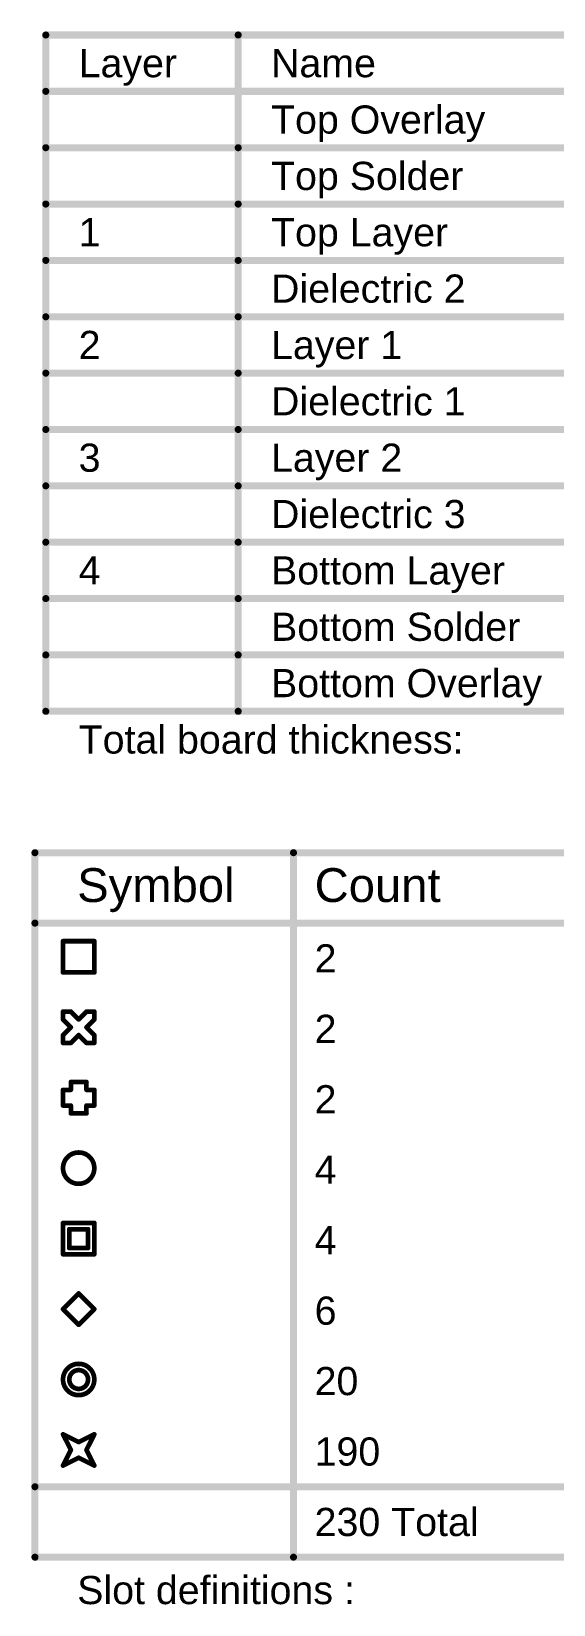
# Model space of a CAD drawing. Header units: inches. Extents: x -6 to 430, y 0 to 90.
# Drawn here: x 57.5 to 85.7, y 4.5 to 89.5 of the extents above; entities that cross this region are included whole.
import ezdxf

# ---------------------------------------------------------------- set-up
doc = ezdxf.new("R2010")
doc.units = ezdxf.units.IN
doc.layers.add('Drill Drawing', color=1, linetype='Continuous')
doc.layers.add('Mechanical 2', color=216, linetype='Continuous')
doc.styles.add('Arial', font='', dxfattribs={"height": 0.2})
doc.styles.get('Arial').set_extended_font_data('Arial')

msp = doc.modelspace()

# ---------------------------------------------------------------- linework, layer by layer
at = {"layer": 'Drill Drawing'}
for points in [[(57.667, 45.126, 0.381, 0.381, 0), (429.976, 45.126, 0.381, 0.381, 0)], [(57.667, 7.026, 0.381, 0.381, 0), (57.667, 45.126, 0.381, 0.381, 0)], [(71.66, 7.026, 0.381, 0.381, 0), (71.66, 45.126, 0.381, 0.381, 0)], [(57.667, 41.316, 0.381, 0.381, 0), (429.976, 41.316, 0.381, 0.381, 0)], [(59.186, 40.342, 0.254, 0.254, 0), (60.88, 40.342, 0.254, 0.254, 0)], [(59.186, 38.649, 0.254, 0.254, 0), (59.186, 40.342, 0.254, 0.254, 0)], [(60.88, 38.649, 0.254, 0.254, 0), (60.88, 40.342, 0.254, 0.254, 0)], [(59.186, 38.649, 0.254, 0.254, 0), (60.88, 38.649, 0.254, 0.254, 0)], [(59.186, 36.109, 0.254, 0.254, 0), (59.186, 36.532, 0.254, 0.254, 0)], [(59.186, 36.532, 0.254, 0.254, 0), (59.61, 36.532, 0.254, 0.254, 0)], [(59.61, 36.532, 0.254, 0.254, 0), (60.033, 36.109, 0.254, 0.254, 0)], [(60.033, 36.109, 0.254, 0.254, 0), (60.456, 36.532, 0.254, 0.254, 0)], [(60.456, 36.532, 0.254, 0.254, 0), (60.88, 36.532, 0.254, 0.254, 0)], [(60.88, 36.109, 0.254, 0.254, 0), (60.88, 36.532, 0.254, 0.254, 0)], [(59.186, 36.109, 0.254, 0.254, 0), (59.61, 35.686, 0.254, 0.254, 0)], [(59.186, 35.262, 0.254, 0.254, 0), (59.61, 35.686, 0.254, 0.254, 0)], [(60.456, 35.686, 0.254, 0.254, 0), (60.88, 36.109, 0.254, 0.254, 0)], [(60.456, 35.686, 0.254, 0.254, 0), (60.88, 35.262, 0.254, 0.254, 0)], [(59.186, 34.839, 0.254, 0.254, 0), (59.186, 35.262, 0.254, 0.254, 0)], [(59.186, 34.839, 0.254, 0.254, 0), (59.61, 34.839, 0.254, 0.254, 0)], [(59.61, 34.839, 0.254, 0.254, 0), (60.033, 35.262, 0.254, 0.254, 0)], [(60.033, 35.262, 0.254, 0.254, 0), (60.456, 34.839, 0.254, 0.254, 0)], [(60.456, 34.839, 0.254, 0.254, 0), (60.88, 34.839, 0.254, 0.254, 0)], [(60.88, 34.839, 0.254, 0.254, 0), (60.88, 35.262, 0.254, 0.254, 0)], [(59.186, 31.452, 0.254, 0.254, 0), (59.186, 32.299, 0.254, 0.254, 0)], [(59.186, 32.299, 0.254, 0.254, 0), (59.61, 32.299, 0.254, 0.254, 0)], [(59.61, 32.299, 0.254, 0.254, 0), (59.61, 32.722, 0.254, 0.254, 0)], [(59.61, 32.722, 0.254, 0.254, 0), (60.456, 32.722, 0.254, 0.254, 0)], [(60.456, 32.299, 0.254, 0.254, 0), (60.456, 32.722, 0.254, 0.254, 0)], [(60.456, 32.299, 0.254, 0.254, 0), (60.88, 32.299, 0.254, 0.254, 0)], [(60.88, 31.452, 0.254, 0.254, 0), (60.88, 32.299, 0.254, 0.254, 0)], [(59.186, 31.452, 0.254, 0.254, 0), (59.61, 31.452, 0.254, 0.254, 0)], [(59.61, 31.029, 0.254, 0.254, 0), (59.61, 31.452, 0.254, 0.254, 0)], [(60.456, 31.452, 0.254, 0.254, 0), (60.88, 31.452, 0.254, 0.254, 0)], [(60.456, 31.029, 0.254, 0.254, 0), (60.456, 31.452, 0.254, 0.254, 0)], [(59.61, 31.029, 0.254, 0.254, 0), (60.456, 31.029, 0.254, 0.254, 0)], [(59.186, 25.102, 0.254, 0.254, 0), (60.88, 25.102, 0.254, 0.254, 0)], [(59.186, 23.409, 0.254, 0.254, 0), (59.186, 25.102, 0.254, 0.254, 0)], [(59.525, 24.764, 0.254, 0.254, 0), (60.541, 24.764, 0.254, 0.254, 0)], [(59.525, 23.748, 0.254, 0.254, 0), (59.525, 24.764, 0.254, 0.254, 0)], [(60.541, 23.748, 0.254, 0.254, 0), (60.541, 24.764, 0.254, 0.254, 0)], [(60.88, 23.409, 0.254, 0.254, 0), (60.88, 25.102, 0.254, 0.254, 0)], [(59.525, 23.748, 0.254, 0.254, 0), (60.541, 23.748, 0.254, 0.254, 0)], [(59.186, 23.409, 0.254, 0.254, 0), (60.88, 23.409, 0.254, 0.254, 0)], [(59.186, 20.446, 0.254, 0.254, 0), (60.033, 21.292, 0.254, 0.254, 0)], [(60.033, 21.292, 0.254, 0.254, 0), (60.88, 20.446, 0.254, 0.254, 0)], [(59.186, 20.446, 0.254, 0.254, 0), (60.033, 19.599, 0.254, 0.254, 0)], [(60.033, 19.599, 0.254, 0.254, 0), (60.88, 20.446, 0.254, 0.254, 0)], [(59.186, 13.672, 0.254, 0.254, 0), (60.033, 13.249, 0.254, 0.254, 0)], [(59.186, 13.672, 0.254, 0.254, 0), (59.61, 12.826, 0.254, 0.254, 0)], [(60.033, 13.249, 0.254, 0.254, 0), (60.88, 13.672, 0.254, 0.254, 0)], [(60.456, 12.826, 0.254, 0.254, 0), (60.88, 13.672, 0.254, 0.254, 0)], [(59.186, 11.979, 0.254, 0.254, 0), (59.61, 12.826, 0.254, 0.254, 0)], [(60.456, 12.826, 0.254, 0.254, 0), (60.88, 11.979, 0.254, 0.254, 0)], [(59.186, 11.979, 0.254, 0.254, 0), (60.033, 12.402, 0.254, 0.254, 0)], [(60.033, 12.402, 0.254, 0.254, 0), (60.88, 11.979, 0.254, 0.254, 0)], [(57.667, 10.836, 0.381, 0.381, 0), (429.976, 10.836, 0.381, 0.381, 0)], [(57.667, 7.026, 0.381, 0.381, 0), (429.976, 7.026, 0.381, 0.381, 0)]]:
    msp.add_lwpolyline(points, format="xyseb", dxfattribs=at)
for points in [[(57.572, 45.126, 0.191, 0.191, 1), (57.763, 45.126, 0.191, 0.191, 1)], [(57.572, 45.126, 0.191, 0.191, 1), (57.763, 45.126, 0.191, 0.191, 1)], [(71.564, 45.126, 0.191, 0.191, 1), (71.755, 45.126, 0.191, 0.191, 1)], [(57.572, 41.316, 0.191, 0.191, 1), (57.763, 41.316, 0.191, 0.191, 1)], [(59.123, 40.342, 0.127, 0.127, 1), (59.25, 40.342, 0.127, 0.127, 1)], [(59.123, 40.342, 0.127, 0.127, 1), (59.25, 40.342, 0.127, 0.127, 1)], [(60.816, 40.342, 0.127, 0.127, 1), (60.943, 40.342, 0.127, 0.127, 1)], [(60.816, 40.342, 0.127, 0.127, 1), (60.943, 40.342, 0.127, 0.127, 1)], [(59.123, 38.649, 0.127, 0.127, 1), (59.25, 38.649, 0.127, 0.127, 1)], [(59.123, 38.649, 0.127, 0.127, 1), (59.25, 38.649, 0.127, 0.127, 1)], [(60.816, 38.649, 0.127, 0.127, 1), (60.943, 38.649, 0.127, 0.127, 1)], [(60.816, 38.649, 0.127, 0.127, 1), (60.943, 38.649, 0.127, 0.127, 1)], [(59.123, 36.532, 0.127, 0.127, 1), (59.25, 36.532, 0.127, 0.127, 1)], [(59.123, 36.532, 0.127, 0.127, 1), (59.25, 36.532, 0.127, 0.127, 1)], [(59.546, 36.532, 0.127, 0.127, 1), (59.673, 36.532, 0.127, 0.127, 1)], [(59.546, 36.532, 0.127, 0.127, 1), (59.673, 36.532, 0.127, 0.127, 1)], [(60.393, 36.532, 0.127, 0.127, 1), (60.52, 36.532, 0.127, 0.127, 1)], [(60.393, 36.532, 0.127, 0.127, 1), (60.52, 36.532, 0.127, 0.127, 1)], [(60.816, 36.532, 0.127, 0.127, 1), (60.943, 36.532, 0.127, 0.127, 1)], [(60.816, 36.532, 0.127, 0.127, 1), (60.943, 36.532, 0.127, 0.127, 1)], [(59.123, 36.109, 0.127, 0.127, 1), (59.25, 36.109, 0.127, 0.127, 1)], [(59.123, 36.109, 0.127, 0.127, 1), (59.25, 36.109, 0.127, 0.127, 1)], [(59.546, 35.686, 0.127, 0.127, 1), (59.673, 35.686, 0.127, 0.127, 1)], [(59.546, 35.686, 0.127, 0.127, 1), (59.673, 35.686, 0.127, 0.127, 1)], [(59.969, 36.109, 0.127, 0.127, 1), (60.096, 36.109, 0.127, 0.127, 1)], [(59.969, 36.109, 0.127, 0.127, 1), (60.096, 36.109, 0.127, 0.127, 1)], [(60.393, 35.686, 0.127, 0.127, 1), (60.52, 35.686, 0.127, 0.127, 1)], [(60.393, 35.686, 0.127, 0.127, 1), (60.52, 35.686, 0.127, 0.127, 1)], [(60.816, 36.109, 0.127, 0.127, 1), (60.943, 36.109, 0.127, 0.127, 1)], [(60.816, 36.109, 0.127, 0.127, 1), (60.943, 36.109, 0.127, 0.127, 1)], [(59.123, 35.262, 0.127, 0.127, 1), (59.25, 35.262, 0.127, 0.127, 1)], [(59.123, 35.262, 0.127, 0.127, 1), (59.25, 35.262, 0.127, 0.127, 1)], [(59.123, 34.839, 0.127, 0.127, 1), (59.25, 34.839, 0.127, 0.127, 1)], [(59.123, 34.839, 0.127, 0.127, 1), (59.25, 34.839, 0.127, 0.127, 1)], [(59.546, 34.839, 0.127, 0.127, 1), (59.673, 34.839, 0.127, 0.127, 1)], [(59.546, 34.839, 0.127, 0.127, 1), (59.673, 34.839, 0.127, 0.127, 1)], [(59.969, 35.262, 0.127, 0.127, 1), (60.096, 35.262, 0.127, 0.127, 1)], [(59.969, 35.262, 0.127, 0.127, 1), (60.096, 35.262, 0.127, 0.127, 1)], [(60.393, 34.839, 0.127, 0.127, 1), (60.52, 34.839, 0.127, 0.127, 1)], [(60.393, 34.839, 0.127, 0.127, 1), (60.52, 34.839, 0.127, 0.127, 1)], [(60.816, 35.262, 0.127, 0.127, 1), (60.943, 35.262, 0.127, 0.127, 1)], [(60.816, 35.262, 0.127, 0.127, 1), (60.943, 35.262, 0.127, 0.127, 1)], [(60.816, 34.839, 0.127, 0.127, 1), (60.943, 34.839, 0.127, 0.127, 1)], [(60.816, 34.839, 0.127, 0.127, 1), (60.943, 34.839, 0.127, 0.127, 1)], [(59.123, 32.299, 0.127, 0.127, 1), (59.25, 32.299, 0.127, 0.127, 1)], [(59.123, 32.299, 0.127, 0.127, 1), (59.25, 32.299, 0.127, 0.127, 1)], [(59.546, 32.722, 0.127, 0.127, 1), (59.673, 32.722, 0.127, 0.127, 1)], [(59.546, 32.722, 0.127, 0.127, 1), (59.673, 32.722, 0.127, 0.127, 1)], [(59.546, 32.299, 0.127, 0.127, 1), (59.673, 32.299, 0.127, 0.127, 1)], [(59.546, 32.299, 0.127, 0.127, 1), (59.673, 32.299, 0.127, 0.127, 1)], [(60.393, 32.722, 0.127, 0.127, 1), (60.52, 32.722, 0.127, 0.127, 1)], [(60.393, 32.722, 0.127, 0.127, 1), (60.52, 32.722, 0.127, 0.127, 1)], [(60.393, 32.299, 0.127, 0.127, 1), (60.52, 32.299, 0.127, 0.127, 1)], [(60.393, 32.299, 0.127, 0.127, 1), (60.52, 32.299, 0.127, 0.127, 1)], [(60.816, 32.299, 0.127, 0.127, 1), (60.943, 32.299, 0.127, 0.127, 1)], [(60.816, 32.299, 0.127, 0.127, 1), (60.943, 32.299, 0.127, 0.127, 1)], [(59.123, 31.452, 0.127, 0.127, 1), (59.25, 31.452, 0.127, 0.127, 1)], [(59.123, 31.452, 0.127, 0.127, 1), (59.25, 31.452, 0.127, 0.127, 1)], [(59.546, 31.452, 0.127, 0.127, 1), (59.673, 31.452, 0.127, 0.127, 1)], [(59.546, 31.452, 0.127, 0.127, 1), (59.673, 31.452, 0.127, 0.127, 1)], [(60.393, 31.452, 0.127, 0.127, 1), (60.52, 31.452, 0.127, 0.127, 1)], [(60.393, 31.452, 0.127, 0.127, 1), (60.52, 31.452, 0.127, 0.127, 1)], [(60.816, 31.452, 0.127, 0.127, 1), (60.943, 31.452, 0.127, 0.127, 1)], [(60.816, 31.452, 0.127, 0.127, 1), (60.943, 31.452, 0.127, 0.127, 1)], [(59.546, 31.029, 0.127, 0.127, 1), (59.673, 31.029, 0.127, 0.127, 1)], [(59.546, 31.029, 0.127, 0.127, 1), (59.673, 31.029, 0.127, 0.127, 1)], [(60.393, 31.029, 0.127, 0.127, 1), (60.52, 31.029, 0.127, 0.127, 1)], [(60.393, 31.029, 0.127, 0.127, 1), (60.52, 31.029, 0.127, 0.127, 1)], [(60.88, 28.066, 0.254, 0.254, 1), (59.186, 28.066, 0.254, 0.254, 1)], [(59.123, 28.066, 0.127, 0.127, 1), (59.25, 28.066, 0.127, 0.127, 1)], [(60.816, 28.066, 0.127, 0.127, 1), (60.943, 28.066, 0.127, 0.127, 1)], [(59.123, 25.102, 0.127, 0.127, 1), (59.25, 25.102, 0.127, 0.127, 1)], [(59.123, 25.102, 0.127, 0.127, 1), (59.25, 25.102, 0.127, 0.127, 1)], [(59.461, 24.764, 0.127, 0.127, 1), (59.588, 24.764, 0.127, 0.127, 1)], [(59.461, 24.764, 0.127, 0.127, 1), (59.588, 24.764, 0.127, 0.127, 1)], [(60.477, 24.764, 0.127, 0.127, 1), (60.604, 24.764, 0.127, 0.127, 1)], [(60.477, 24.764, 0.127, 0.127, 1), (60.604, 24.764, 0.127, 0.127, 1)], [(60.816, 25.102, 0.127, 0.127, 1), (60.943, 25.102, 0.127, 0.127, 1)], [(60.816, 25.102, 0.127, 0.127, 1), (60.943, 25.102, 0.127, 0.127, 1)], [(59.461, 23.748, 0.127, 0.127, 1), (59.588, 23.748, 0.127, 0.127, 1)], [(59.461, 23.748, 0.127, 0.127, 1), (59.588, 23.748, 0.127, 0.127, 1)], [(60.477, 23.748, 0.127, 0.127, 1), (60.604, 23.748, 0.127, 0.127, 1)], [(60.477, 23.748, 0.127, 0.127, 1), (60.604, 23.748, 0.127, 0.127, 1)], [(59.123, 23.409, 0.127, 0.127, 1), (59.25, 23.409, 0.127, 0.127, 1)], [(59.123, 23.409, 0.127, 0.127, 1), (59.25, 23.409, 0.127, 0.127, 1)], [(60.816, 23.409, 0.127, 0.127, 1), (60.943, 23.409, 0.127, 0.127, 1)], [(60.816, 23.409, 0.127, 0.127, 1), (60.943, 23.409, 0.127, 0.127, 1)], [(59.969, 21.292, 0.127, 0.127, 1), (60.096, 21.292, 0.127, 0.127, 1)], [(59.969, 21.292, 0.127, 0.127, 1), (60.096, 21.292, 0.127, 0.127, 1)], [(59.123, 20.446, 0.127, 0.127, 1), (59.25, 20.446, 0.127, 0.127, 1)], [(59.123, 20.446, 0.127, 0.127, 1), (59.25, 20.446, 0.127, 0.127, 1)], [(60.816, 20.446, 0.127, 0.127, 1), (60.943, 20.446, 0.127, 0.127, 1)], [(60.816, 20.446, 0.127, 0.127, 1), (60.943, 20.446, 0.127, 0.127, 1)], [(59.969, 19.599, 0.127, 0.127, 1), (60.096, 19.599, 0.127, 0.127, 1)], [(59.969, 19.599, 0.127, 0.127, 1), (60.096, 19.599, 0.127, 0.127, 1)], [(60.88, 16.636, 0.254, 0.254, 1), (59.186, 16.636, 0.254, 0.254, 1)], [(60.541, 16.636, 0.254, 0.254, 1), (59.525, 16.636, 0.254, 0.254, 1)], [(59.123, 16.636, 0.127, 0.127, 1), (59.25, 16.636, 0.127, 0.127, 1)], [(59.461, 16.636, 0.127, 0.127, 1), (59.588, 16.636, 0.127, 0.127, 1)], [(60.477, 16.636, 0.127, 0.127, 1), (60.604, 16.636, 0.127, 0.127, 1)], [(60.816, 16.636, 0.127, 0.127, 1), (60.943, 16.636, 0.127, 0.127, 1)], [(59.123, 13.672, 0.127, 0.127, 1), (59.25, 13.672, 0.127, 0.127, 1)], [(59.123, 13.672, 0.127, 0.127, 1), (59.25, 13.672, 0.127, 0.127, 1)], [(60.816, 13.672, 0.127, 0.127, 1), (60.943, 13.672, 0.127, 0.127, 1)], [(60.816, 13.672, 0.127, 0.127, 1), (60.943, 13.672, 0.127, 0.127, 1)], [(59.546, 12.826, 0.127, 0.127, 1), (59.673, 12.826, 0.127, 0.127, 1)], [(59.546, 12.826, 0.127, 0.127, 1), (59.673, 12.826, 0.127, 0.127, 1)], [(59.969, 13.249, 0.127, 0.127, 1), (60.096, 13.249, 0.127, 0.127, 1)], [(59.969, 13.249, 0.127, 0.127, 1), (60.096, 13.249, 0.127, 0.127, 1)], [(60.393, 12.826, 0.127, 0.127, 1), (60.52, 12.826, 0.127, 0.127, 1)], [(60.393, 12.826, 0.127, 0.127, 1), (60.52, 12.826, 0.127, 0.127, 1)], [(59.123, 11.979, 0.127, 0.127, 1), (59.25, 11.979, 0.127, 0.127, 1)], [(59.123, 11.979, 0.127, 0.127, 1), (59.25, 11.979, 0.127, 0.127, 1)], [(59.969, 12.402, 0.127, 0.127, 1), (60.096, 12.402, 0.127, 0.127, 1)], [(59.969, 12.402, 0.127, 0.127, 1), (60.096, 12.402, 0.127, 0.127, 1)], [(60.816, 11.979, 0.127, 0.127, 1), (60.943, 11.979, 0.127, 0.127, 1)], [(60.816, 11.979, 0.127, 0.127, 1), (60.943, 11.979, 0.127, 0.127, 1)], [(57.572, 10.836, 0.191, 0.191, 1), (57.763, 10.836, 0.191, 0.191, 1)], [(57.572, 7.026, 0.191, 0.191, 1), (57.763, 7.026, 0.191, 0.191, 1)], [(57.572, 7.026, 0.191, 0.191, 1), (57.763, 7.026, 0.191, 0.191, 1)], [(71.564, 7.026, 0.191, 0.191, 1), (71.755, 7.026, 0.191, 0.191, 1)]]:
    msp.add_lwpolyline(points, format="xyseb", close=True, dxfattribs=at)
at = {"layer": 'Mechanical 2'}
for points in [[(58.254, 52.773, 0.381, 0.381, 0), (58.254, 89.349, 0.381, 0.381, 0)], [(58.254, 89.349, 0.381, 0.381, 0), (173.539, 89.349, 0.381, 0.381, 0)], [(68.665, 52.773, 0.381, 0.381, 0), (68.665, 89.349, 0.381, 0.381, 0)], [(58.254, 86.301, 0.381, 0.381, 0), (173.539, 86.301, 0.381, 0.381, 0)], [(58.254, 83.253, 0.381, 0.381, 0), (68.665, 83.253, 0.381, 0.381, 0)], [(68.665, 83.253, 0.381, 0.381, 0), (92.281, 83.253, 0.381, 0.381, 0)], [(58.254, 80.205, 0.381, 0.381, 0), (68.665, 80.205, 0.381, 0.381, 0)], [(68.665, 80.205, 0.381, 0.381, 0), (92.281, 80.205, 0.381, 0.381, 0)], [(58.254, 77.157, 0.381, 0.381, 0), (68.665, 77.157, 0.381, 0.381, 0)], [(68.665, 77.157, 0.381, 0.381, 0), (92.281, 77.157, 0.381, 0.381, 0)], [(58.254, 74.109, 0.381, 0.381, 0), (68.665, 74.109, 0.381, 0.381, 0)], [(68.665, 74.109, 0.381, 0.381, 0), (92.281, 74.109, 0.381, 0.381, 0)], [(58.254, 71.061, 0.381, 0.381, 0), (68.665, 71.061, 0.381, 0.381, 0)], [(68.665, 71.061, 0.381, 0.381, 0), (92.281, 71.061, 0.381, 0.381, 0)], [(58.254, 68.013, 0.381, 0.381, 0), (68.665, 68.013, 0.381, 0.381, 0)], [(68.665, 68.013, 0.381, 0.381, 0), (92.281, 68.013, 0.381, 0.381, 0)], [(58.254, 64.965, 0.381, 0.381, 0), (68.665, 64.965, 0.381, 0.381, 0)], [(68.665, 64.965, 0.381, 0.381, 0), (92.281, 64.965, 0.381, 0.381, 0)], [(58.254, 61.917, 0.381, 0.381, 0), (68.665, 61.917, 0.381, 0.381, 0)], [(68.665, 61.917, 0.381, 0.381, 0), (92.281, 61.917, 0.381, 0.381, 0)], [(58.254, 58.869, 0.381, 0.381, 0), (68.665, 58.869, 0.381, 0.381, 0)], [(68.665, 58.869, 0.381, 0.381, 0), (92.281, 58.869, 0.381, 0.381, 0)], [(58.254, 55.821, 0.381, 0.381, 0), (68.665, 55.821, 0.381, 0.381, 0)], [(68.665, 55.821, 0.381, 0.381, 0), (92.281, 55.821, 0.381, 0.381, 0)], [(58.254, 52.773, 0.381, 0.381, 0), (68.665, 52.773, 0.381, 0.381, 0)], [(68.665, 52.773, 0.381, 0.381, 0), (92.281, 52.773, 0.381, 0.381, 0)]]:
    msp.add_lwpolyline(points, format="xyseb", dxfattribs=at)
for points in [[(58.158, 89.349, 0.191, 0.191, 1), (58.349, 89.349, 0.191, 0.191, 1)], [(58.158, 89.349, 0.191, 0.191, 1), (58.349, 89.349, 0.191, 0.191, 1)], [(68.57, 89.349, 0.191, 0.191, 1), (68.761, 89.349, 0.191, 0.191, 1)], [(58.158, 86.301, 0.191, 0.191, 1), (58.349, 86.301, 0.191, 0.191, 1)], [(58.158, 83.253, 0.191, 0.191, 1), (58.349, 83.253, 0.191, 0.191, 1)], [(68.57, 83.253, 0.191, 0.191, 1), (68.761, 83.253, 0.191, 0.191, 1)], [(68.57, 83.253, 0.191, 0.191, 1), (68.761, 83.253, 0.191, 0.191, 1)], [(58.158, 80.205, 0.191, 0.191, 1), (58.349, 80.205, 0.191, 0.191, 1)], [(68.57, 80.205, 0.191, 0.191, 1), (68.761, 80.205, 0.191, 0.191, 1)], [(68.57, 80.205, 0.191, 0.191, 1), (68.761, 80.205, 0.191, 0.191, 1)], [(58.158, 77.157, 0.191, 0.191, 1), (58.349, 77.157, 0.191, 0.191, 1)], [(68.57, 77.157, 0.191, 0.191, 1), (68.761, 77.157, 0.191, 0.191, 1)], [(68.57, 77.157, 0.191, 0.191, 1), (68.761, 77.157, 0.191, 0.191, 1)], [(58.158, 74.109, 0.191, 0.191, 1), (58.349, 74.109, 0.191, 0.191, 1)], [(68.57, 74.109, 0.191, 0.191, 1), (68.761, 74.109, 0.191, 0.191, 1)], [(68.57, 74.109, 0.191, 0.191, 1), (68.761, 74.109, 0.191, 0.191, 1)], [(58.158, 71.061, 0.191, 0.191, 1), (58.349, 71.061, 0.191, 0.191, 1)], [(68.57, 71.061, 0.191, 0.191, 1), (68.761, 71.061, 0.191, 0.191, 1)], [(68.57, 71.061, 0.191, 0.191, 1), (68.761, 71.061, 0.191, 0.191, 1)], [(58.158, 68.013, 0.191, 0.191, 1), (58.349, 68.013, 0.191, 0.191, 1)], [(68.57, 68.013, 0.191, 0.191, 1), (68.761, 68.013, 0.191, 0.191, 1)], [(68.57, 68.013, 0.191, 0.191, 1), (68.761, 68.013, 0.191, 0.191, 1)], [(58.158, 64.965, 0.191, 0.191, 1), (58.349, 64.965, 0.191, 0.191, 1)], [(68.57, 64.965, 0.191, 0.191, 1), (68.761, 64.965, 0.191, 0.191, 1)], [(68.57, 64.965, 0.191, 0.191, 1), (68.761, 64.965, 0.191, 0.191, 1)], [(58.158, 61.917, 0.191, 0.191, 1), (58.349, 61.917, 0.191, 0.191, 1)], [(68.57, 61.917, 0.191, 0.191, 1), (68.761, 61.917, 0.191, 0.191, 1)], [(68.57, 61.917, 0.191, 0.191, 1), (68.761, 61.917, 0.191, 0.191, 1)], [(58.158, 58.869, 0.191, 0.191, 1), (58.349, 58.869, 0.191, 0.191, 1)], [(68.57, 58.869, 0.191, 0.191, 1), (68.761, 58.869, 0.191, 0.191, 1)], [(68.57, 58.869, 0.191, 0.191, 1), (68.761, 58.869, 0.191, 0.191, 1)], [(58.158, 55.821, 0.191, 0.191, 1), (58.349, 55.821, 0.191, 0.191, 1)], [(68.57, 55.821, 0.191, 0.191, 1), (68.761, 55.821, 0.191, 0.191, 1)], [(68.57, 55.821, 0.191, 0.191, 1), (68.761, 55.821, 0.191, 0.191, 1)], [(58.158, 52.773, 0.191, 0.191, 1), (58.349, 52.773, 0.191, 0.191, 1)], [(58.158, 52.773, 0.191, 0.191, 1), (58.349, 52.773, 0.191, 0.191, 1)], [(68.57, 52.773, 0.191, 0.191, 1), (68.761, 52.773, 0.191, 0.191, 1)], [(68.57, 52.773, 0.191, 0.191, 1), (68.761, 52.773, 0.191, 0.191, 1)], [(68.57, 52.773, 0.191, 0.191, 1), (68.761, 52.773, 0.191, 0.191, 1)]]:
    msp.add_lwpolyline(points, format="xyseb", close=True, dxfattribs=at)

# ---------------------------------------------------------------- texts
at = {"layer": 'Drill Drawing', "style": 'Arial'}
for s, height, p in [('Symbol', 1.8288, (59.953, 42.459)), ('Count', 1.8288, (72.803, 42.459)), ('2', 1.524, (72.803, 38.649)), ('2', 1.524, (72.803, 34.839)), ('2', 1.524, (72.803, 31.029)), ('4', 1.524, (72.803, 27.219)), ('4', 1.524, (72.803, 23.409)), ('6', 1.524, (72.803, 19.599)), ('20', 1.524, (72.803, 15.789)), ('190', 1.524, (72.803, 11.979)), ('230 Total', 1.524, (72.803, 8.169)), ('Slot definitions :', 1.524, (59.953, 4.487))]:
    msp.add_text(s, height=height, dxfattribs=at).set_placement(p)
at = {"layer": 'Mechanical 2', "style": 'Arial'}
for s, p in [('Layer', (60.032, 87.063)), ('Name', (70.443, 87.063)), ('Top Overlay', (70.443, 84.015)), ('Top Solder', (70.443, 80.967)), ('1', (60.032, 77.919)), ('Top Layer', (70.443, 77.919)), ('Dielectric 2', (70.443, 74.871)), ('2', (60.032, 71.823)), ('Layer 1', (70.443, 71.823)), ('Dielectric 1', (70.443, 68.775)), ('3', (60.032, 65.727)), ('Layer 2', (70.443, 65.727)), ('Dielectric 3', (70.443, 62.679)), ('4', (60.032, 59.631)), ('Bottom Layer', (70.443, 59.631)), ('Bottom Solder', (70.443, 56.583)), ('Bottom Overlay', (70.443, 53.535)), ('Total board thickness:', (60.032, 50.487))]:
    msp.add_text(s, height=1.524, dxfattribs=at).set_placement(p)

doc.saveas('drawing.dxf')
